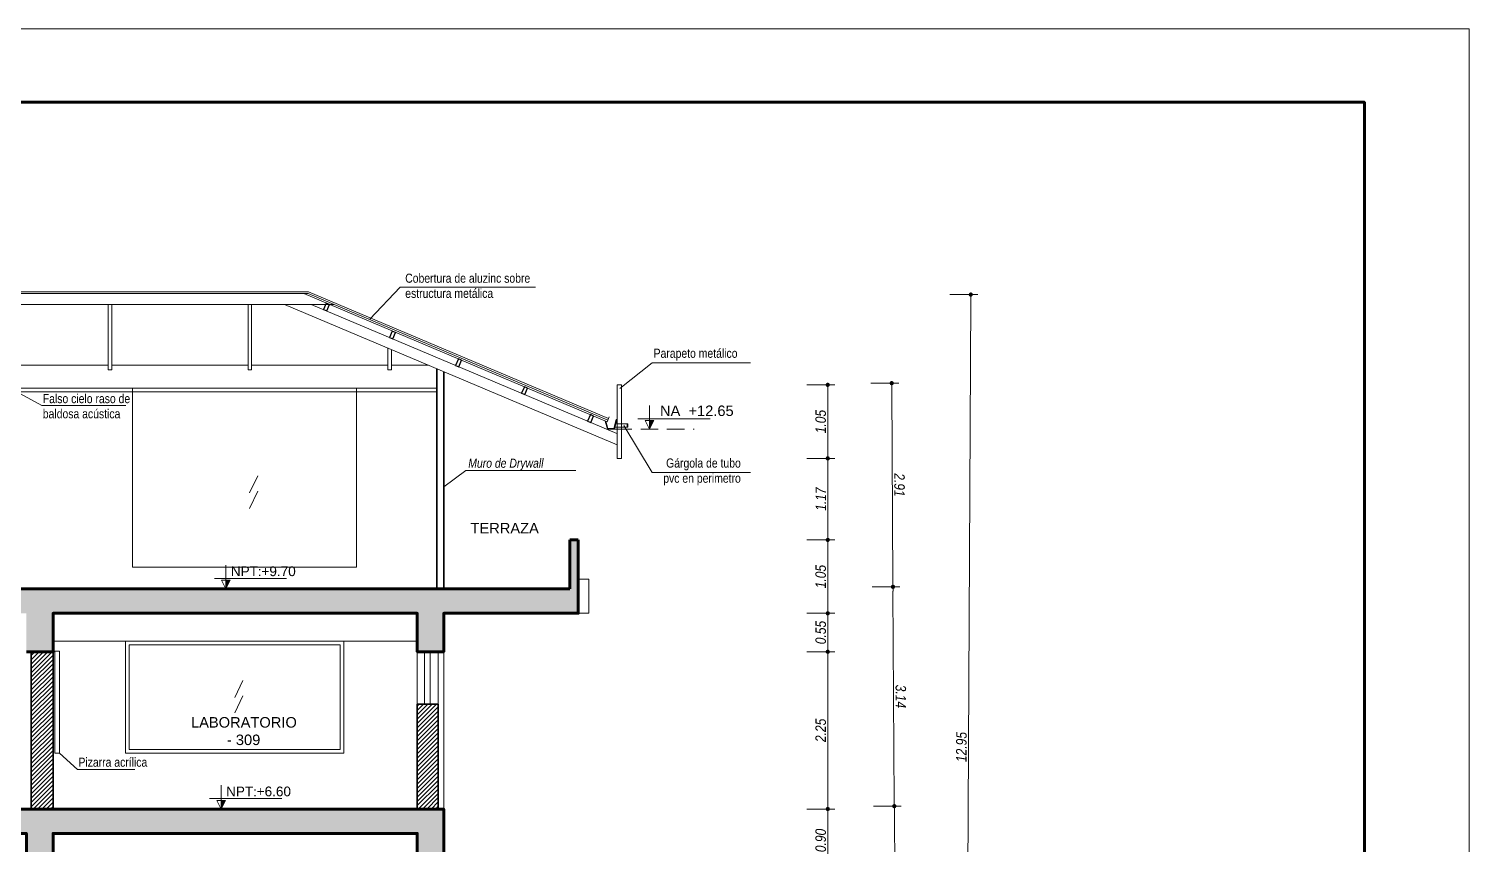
# Model space of a CAD drawing. Header units: inches. Extents: x 140 to 978, y -82 to 38.
# Drawn here: x 646.83 to 667.43, y -38.89 to -27.23 of the extents above; entities that cross this region are included whole.
import ezdxf

# ---------------------------------------------------------------- set-up
doc = ezdxf.new("R2010")
doc.units = ezdxf.units.IN
doc.header["$MEASUREMENT"] = 0
doc.linetypes.add('DASHED2', pattern=[0.375, 0.25, -0.125])
doc.layers.get('0').update_dxf_attribs({"lineweight": 0})
for name, color, linetype, lineweight in [('UNSAAC CUBIERTAS', 22, 'Continuous', 0), ('UNSAAC- CORREAS', 42, 'Continuous', 30), ('UNSAAC- ROTULO', 7, 'Continuous', 60), ('UNSAAC-CORTE ESTRUCTURA', 7, 'Continuous', 70), ('UNSAAC-CORTE MURO', 42, 'Continuous', 35), ('UNSAAC-COTA', 48, 'Continuous', 0), ('UNSAAC-FACHADA(2DO PLANO)', 7, 'Continuous', 30), ('UNSAAC-LINEA 0.00', 251, 'Continuous', 0), ('UNSAAC-LLAMADOS', 88, 'Continuous', 0), ('UNSAAC-MUEBLE', 254, 'Continuous', 0), ('UNSAAC-MURETE', 146, 'Continuous', 20), ('UNSAAC-PROYECCIONES', 38, 'DASHED2', 0), ('UNSAAC-TEXTOS', 250, 'Continuous', 0), ('UNSAAC-TEXTURAS', 250, 'Continuous', 0), ('UNSAAC-VANOS', 24, 'Continuous', 0)]:
    doc.layers.add(name, color=color, linetype=linetype, lineweight=lineweight)
doc.styles.add('5mm', font='GOTHIC.TTF', dxfattribs={"height": 5})
doc.styles.add('narrow', font='')
doc.styles.get("Standard").update_dxf_attribs({"font": 'arial.ttf'})
doc.styles.get('narrow').set_extended_font_data('Arial Narrow', italic=True)
doc.dimstyles.new('1EN75', dxfattribs={"dimtxt": 0.15, "dimasz": 0.06, "dimexe": 0.1, "dimexo": 0.15, "dimgap": 0.025, "dimtad": 1, "dimzin": 1, "dimdsep": 46, "dimtxsty": 'narrow', "dimblk": 'DOT', "dimcen": 0.1, "dimclrd": 256, "dimclre": 256, "dimclrt": 256, "dimaunit": 1, "dimadec": 3, "dimazin": 0, "dimtfac": 1, "dimtmove": 2, "dimatfit": 3, "dimldrblk": 'ARCHTICK', "dimfxl": 0.3, "dimfxlon": 1, "dimtolj": 1, "dimtzin": 0, "dimlwd": 0, "dimlwe": 0, "dimarcsym": 0})
pattern_1 = [(95, (-75.50643, 3.20873), (0.275776, 0.23140354), [0.0375, -0.4125]), (40, (-75.50643, 3.20873), (-0.31499608, 0.21688407), [0.03, -0.33]), (145.451444, (-75.48345, 3.228), (-0.03922008, 0.44828761), [0.0318701, -0.35057106]), (91.1842, (-75.57714, 3.27944), (0.4358467, 0.3188069), [0.05625, -0.61875]), (141.635635, (-75.5408, 3.306), (-0.01395003, 0.67485583), [0.04780517, -0.5258569]), (36.18416, (-75.57714, 3.27944), (-0.01395003, 0.67485583), [0.045, -0.495]), (66, (-75.5241, 3.29712), (0.35338579, 0.06869124), [0.0375, -0.4125]), (11, (-75.5241, 3.29712), (-0.1703543, 0.34240422), [0.03, -0.33]), (116.451445, (-75.49466, 3.30285), (0.18303149, 0.41109545), [0.0318701, -0.35057106]), (82.5, (-75.50643, 3.20873), (-0.113396593, 0.121994909), [0, -0.326, 0, -0.335, 0, -0.33125]), (52.5, (-75.50643, 3.20873), (-0.04643647, 0.232454725), [0, -0.191, 0, -0.3185, 0, -0.12625]), (12.5, (-75.58527, 3.12989), (0.196709084, 0.18076038), [0, -0.125, 0, -0.39, 0, -0.5175]), (2.5, (-75.62063, 3.09454), (0.17079499, 0.2415799), [0, -0.1625, 0, -0.259, 0, -0.3675])]
pattern_2 = [(45, (-75.50643, 3.208734), (-0.0309359217, 0.0309359217), [])]

# ---------------------------------------------------------------- blocks, each defined once
blk = doc.blocks.new('A$C60F52226')
at = {"layer": 'UNSAAC-TEXTOS'}
h = blk.add_hatch(color=0, dxfattribs=at)
h.dxf.hatch_style = 1
h.paths.add_polyline_path([(0.062, 0.123), (0, 0.123), (0, 0)])
at = {"layer": 'UNSAAC-TEXTOS', "color": 0}
for p, q in [((0, 0), (0, 0.339)), ((-0.165, 0.148), (0.867, 0.148)), ((-0.062, 0.123), (0.062, 0.123))]:
    blk.add_line(p, q, dxfattribs=at)
blk.add_lwpolyline([(-0.062, 0.123), (0, 0), (0.062, 0.123)], dxfattribs=at)
blk = doc.blocks.new('_Dot')
at = {"color": 0, "linetype": 'ByBlock', "lineweight": -2}
blk.add_line((-0.5, 0), (-1, 0), dxfattribs=at)
at = {"color": 0, "linetype": 'ByBlock', "const_width": 0.5}
blk.add_lwpolyline([(-0.25, 0, 1), (0.25, 0, 1)], format="xyb", close=True, dxfattribs=at)
blk = doc.blocks.new('*D905')
at = {"layer": 'Defpoints', "color": 0, "ltscale": 2.5, "transparency": 16777216}
for p in [(652.762, -38.389), (658.254, -38.389), (652.762, -39.289)]:
    blk.add_point(p, dxfattribs=at)
at = {"layer": 'UNSAAC-COTA', "lineweight": 0, "ltscale": 2.5, "transparency": 16777216}
for p, q in [((657.954, -38.389), (658.354, -38.389)), ((658.254, -39.229), (658.254, -38.449)), ((657.954, -39.289), (658.354, -39.289))]:
    blk.add_line(p, q, dxfattribs=at)
at = {"layer": 'UNSAAC-COTA', "lineweight": 0, "ltscale": 2.5, "transparency": 16777216, "xscale": 0.06, "yscale": 0.06, "zscale": 0.06}
for p, rotation in [((658.254, -38.389), 90), ((658.254, -39.289), 270)]:
    blk.add_blockref('_Dot', p, dxfattribs=dict(at, rotation=rotation))
at = {"layer": 'UNSAAC-COTA', "ltscale": 2.5, "transparency": 16777216, "insert": (658.153, -38.839), "char_height": 0.15, "attachment_point": 5, "rotation": 90, "style": 'narrow'}
blk.add_mtext('\\A1;0.90', dxfattribs=at)
blk = doc.blocks.new('_ArchTick')
at = {"layer": 'UNSAAC-FACHADA(2DO PLANO)', "color": 0, "const_width": 0.15}
blk.add_lwpolyline([(-0.5, -0.5), (0.5, 0.5)], dxfattribs=at)
blk = doc.blocks.new('*D906')
at = {"layer": 'Defpoints', "color": 0, "ltscale": 2.5, "transparency": 16777216}
for p in [(652.762, -36.139), (658.254, -36.139), (652.762, -38.389)]:
    blk.add_point(p, dxfattribs=at)
at = {"layer": 'UNSAAC-COTA', "lineweight": 0, "ltscale": 2.5, "transparency": 16777216}
for p, q in [((657.954, -36.139), (658.354, -36.139)), ((658.254, -38.329), (658.254, -36.199)), ((657.954, -38.389), (658.354, -38.389))]:
    blk.add_line(p, q, dxfattribs=at)
at = {"layer": 'UNSAAC-COTA', "lineweight": 0, "ltscale": 2.5, "transparency": 16777216, "xscale": 0.06, "yscale": 0.06, "zscale": 0.06}
for p, rotation in [((658.254, -36.139), 90), ((658.254, -38.389), 270)]:
    blk.add_blockref('_Dot', p, dxfattribs=dict(at, rotation=rotation))
at = {"layer": 'UNSAAC-COTA', "ltscale": 2.5, "transparency": 16777216, "insert": (658.153, -37.264), "char_height": 0.15, "attachment_point": 5, "rotation": 90, "style": 'narrow'}
blk.add_mtext('\\A1;2.25', dxfattribs=at)
blk = doc.blocks.new('*D907')
at = {"layer": 'Defpoints', "color": 0, "ltscale": 2.5, "transparency": 16777216}
for p in [(652.762, -35.589), (658.254, -35.589), (652.762, -36.139)]:
    blk.add_point(p, dxfattribs=at)
at = {"layer": 'UNSAAC-COTA', "lineweight": 0, "ltscale": 2.5, "transparency": 16777216}
for p, q in [((657.954, -35.589), (658.354, -35.589)), ((658.254, -36.079), (658.254, -35.649)), ((657.954, -36.139), (658.354, -36.139))]:
    blk.add_line(p, q, dxfattribs=at)
at = {"layer": 'UNSAAC-COTA', "lineweight": 0, "ltscale": 2.5, "transparency": 16777216, "xscale": 0.06, "yscale": 0.06, "zscale": 0.06}
for p, rotation in [((658.254, -35.589), 90), ((658.254, -36.139), 270)]:
    blk.add_blockref('_Dot', p, dxfattribs=dict(at, rotation=rotation))
at = {"layer": 'UNSAAC-COTA', "ltscale": 2.5, "transparency": 16777216, "insert": (658.153, -35.864), "char_height": 0.15, "attachment_point": 5, "rotation": 90, "style": 'narrow'}
blk.add_mtext('\\A1;0.55', dxfattribs=at)
blk = doc.blocks.new('*D908')
at = {"layer": 'Defpoints', "color": 0, "ltscale": 2.5, "transparency": 16777216}
for p in [(654.686, -34.539), (658.254, -34.539), (652.762, -35.589)]:
    blk.add_point(p, dxfattribs=at)
at = {"layer": 'UNSAAC-COTA', "lineweight": 0, "ltscale": 2.5, "transparency": 16777216}
for p, q in [((657.954, -34.539), (658.354, -34.539)), ((658.254, -35.529), (658.254, -34.599)), ((657.954, -35.589), (658.354, -35.589))]:
    blk.add_line(p, q, dxfattribs=at)
at = {"layer": 'UNSAAC-COTA', "lineweight": 0, "ltscale": 2.5, "transparency": 16777216, "xscale": 0.06, "yscale": 0.06, "zscale": 0.06}
for p, rotation in [((658.254, -34.539), 90), ((658.254, -35.589), 270)]:
    blk.add_blockref('_Dot', p, dxfattribs=dict(at, rotation=rotation))
at = {"layer": 'UNSAAC-COTA', "ltscale": 2.5, "transparency": 16777216, "insert": (658.153, -35.064), "char_height": 0.15, "attachment_point": 5, "rotation": 90, "style": 'narrow'}
blk.add_mtext('\\A1;1.05', dxfattribs=at)
blk = doc.blocks.new('*D909')
at = {"layer": 'Defpoints', "color": 0, "ltscale": 2.5, "transparency": 16777216}
for p in [(655.305, -33.372), (658.254, -33.372), (654.686, -34.539)]:
    blk.add_point(p, dxfattribs=at)
at = {"layer": 'UNSAAC-COTA', "lineweight": 0, "ltscale": 2.5, "transparency": 16777216}
for p, q in [((657.954, -33.372), (658.354, -33.372)), ((658.254, -34.479), (658.254, -33.432)), ((657.954, -34.539), (658.354, -34.539))]:
    blk.add_line(p, q, dxfattribs=at)
at = {"layer": 'UNSAAC-COTA', "lineweight": 0, "ltscale": 2.5, "transparency": 16777216, "xscale": 0.06, "yscale": 0.06, "zscale": 0.06}
for p, rotation in [((658.254, -33.372), 90), ((658.254, -34.539), 270)]:
    blk.add_blockref('_Dot', p, dxfattribs=dict(at, rotation=rotation))
at = {"layer": 'UNSAAC-COTA', "ltscale": 2.5, "transparency": 16777216, "insert": (658.154, -33.955), "char_height": 0.15, "attachment_point": 5, "rotation": 90, "style": 'narrow'}
blk.add_mtext('\\A1;1.17', dxfattribs=at)
blk = doc.blocks.new('*D910')
at = {"layer": 'Defpoints', "color": 0, "ltscale": 2.5, "transparency": 16777216}
for p in [(655.305, -32.32), (658.254, -32.32), (655.305, -33.372)]:
    blk.add_point(p, dxfattribs=at)
at = {"layer": 'UNSAAC-COTA', "lineweight": 0, "ltscale": 2.5, "transparency": 16777216}
for p, q in [((657.954, -32.32), (658.354, -32.32)), ((658.254, -33.312), (658.254, -32.38)), ((657.954, -33.372), (658.354, -33.372))]:
    blk.add_line(p, q, dxfattribs=at)
at = {"layer": 'UNSAAC-COTA', "lineweight": 0, "ltscale": 2.5, "transparency": 16777216, "xscale": 0.06, "yscale": 0.06, "zscale": 0.06}
for p, rotation in [((658.254, -32.32), 90), ((658.254, -33.372), 270)]:
    blk.add_blockref('_Dot', p, dxfattribs=dict(at, rotation=rotation))
at = {"layer": 'UNSAAC-COTA', "ltscale": 2.5, "transparency": 16777216, "insert": (658.153, -32.846), "char_height": 0.15, "attachment_point": 5, "rotation": 90, "style": 'narrow'}
blk.add_mtext('\\A1;1.05', dxfattribs=at)
blk = doc.blocks.new('*D943')
at = {"layer": 'Defpoints', "color": 0, "ltscale": 2.5, "transparency": 16777216}
for p in [(652.762, -38.389), (659.206, -38.348), (652.682, -41.539)]:
    blk.add_point(p, dxfattribs=at)
at = {"layer": 'UNSAAC-COTA', "lineweight": 0, "ltscale": 2.5, "transparency": 16777216}
for p, q in [((658.906, -38.35), (659.306, -38.348)), ((659.226, -41.438), (659.207, -38.408)), ((658.926, -41.5), (659.326, -41.497))]:
    blk.add_line(p, q, dxfattribs=at)
at = {"layer": 'UNSAAC-COTA', "lineweight": 0, "ltscale": 2.5, "transparency": 16777216, "xscale": 0.06, "yscale": 0.06, "zscale": 0.06}
for p, rotation in [((659.206, -38.348), 90.35809395946166), ((659.226, -41.498), 270.3580939594617)]:
    blk.add_blockref('_Dot', p, dxfattribs=dict(at, rotation=rotation))
at = {"layer": 'UNSAAC-COTA', "ltscale": 2.5, "transparency": 16777216, "insert": (659.318, -39.922), "char_height": 0.15, "attachment_point": 5, "rotation": 270.3581, "style": 'narrow'}
blk.add_mtext('\\A1;3.15', dxfattribs=at)
blk = doc.blocks.new('*D944')
at = {"layer": 'Defpoints', "color": 0, "ltscale": 2.5, "transparency": 16777216}
for p in [(659.187, -35.21), (654.566, -35.239), (652.762, -38.389)]:
    blk.add_point(p, dxfattribs=at)
at = {"layer": 'UNSAAC-COTA', "lineweight": 0, "ltscale": 2.5, "transparency": 16777216}
for p, q in [((658.887, -35.212), (659.287, -35.209)), ((659.206, -38.288), (659.187, -35.27)), ((658.906, -38.35), (659.306, -38.348))]:
    blk.add_line(p, q, dxfattribs=at)
at = {"layer": 'UNSAAC-COTA', "lineweight": 0, "ltscale": 2.5, "transparency": 16777216, "xscale": 0.06, "yscale": 0.06, "zscale": 0.06}
for p, rotation in [((659.187, -35.21), 90.35809395946166), ((659.206, -38.348), 270.3580939594617)]:
    blk.add_blockref('_Dot', p, dxfattribs=dict(at, rotation=rotation))
at = {"layer": 'UNSAAC-COTA', "ltscale": 2.5, "transparency": 16777216, "insert": (659.298, -36.778), "char_height": 0.15, "attachment_point": 5, "rotation": 270.3581, "style": 'narrow'}
blk.add_mtext('\\A1;3.14', dxfattribs=at)
blk = doc.blocks.new('*D945')
at = {"layer": 'Defpoints', "color": 0, "ltscale": 2.5, "transparency": 16777216}
for p in [(655.272, -32.32), (659.169, -32.296), (654.566, -35.239)]:
    blk.add_point(p, dxfattribs=at)
at = {"layer": 'UNSAAC-COTA', "lineweight": 0, "ltscale": 2.5, "transparency": 16777216}
for p, q in [((658.869, -32.298), (659.269, -32.295)), ((659.186, -35.15), (659.169, -32.356)), ((658.887, -35.212), (659.287, -35.209))]:
    blk.add_line(p, q, dxfattribs=at)
at = {"layer": 'UNSAAC-COTA', "lineweight": 0, "ltscale": 2.5, "transparency": 16777216, "xscale": 0.06, "yscale": 0.06, "zscale": 0.06}
for p, rotation in [((659.169, -32.296), 90.35809395946166), ((659.187, -35.21), 270.3580939594617)]:
    blk.add_blockref('_Dot', p, dxfattribs=dict(at, rotation=rotation))
at = {"layer": 'UNSAAC-COTA', "ltscale": 2.5, "transparency": 16777216, "insert": (659.279, -33.752), "char_height": 0.15, "attachment_point": 5, "rotation": 270.3581, "style": 'narrow'}
blk.add_mtext('\\A1;2.91', dxfattribs=at)
blk = doc.blocks.new('*D946')
at = {"layer": 'Defpoints', "color": 0, "ltscale": 2.5, "transparency": 16777216}
for p in [(652.762, -30.99), (660.3, -31.028), (652.697, -43.939)]:
    blk.add_point(p, dxfattribs=at)
at = {"layer": 'UNSAAC-COTA', "lineweight": 0, "ltscale": 2.5, "transparency": 16777216}
for p, q in [((660, -31.026), (660.4, -31.028)), ((660.236, -43.916), (660.3, -31.088)), ((659.935, -43.975), (660.335, -43.977))]:
    blk.add_line(p, q, dxfattribs=at)
at = {"layer": 'UNSAAC-COTA', "lineweight": 0, "ltscale": 2.5, "transparency": 16777216, "xscale": 0.06, "yscale": 0.06, "zscale": 0.06}
for p, rotation in [((660.3, -31.028), 89.7123882857377), ((660.235, -43.976), 269.7123882857377)]:
    blk.add_blockref('_Dot', p, dxfattribs=dict(at, rotation=rotation))
at = {"layer": 'UNSAAC-COTA', "ltscale": 2.5, "transparency": 16777216, "insert": (660.166, -37.502), "char_height": 0.15, "attachment_point": 5, "rotation": 89.7124, "style": 'narrow'}
blk.add_mtext('\\A1;12.95', dxfattribs=at)

msp = doc.modelspace()

# ---------------------------------------------------------------- hatches: boundary and pattern name
at = {"layer": 'UNSAAC-TEXTURAS'}
h = msp.add_hatch(dxfattribs=at)
h.set_pattern_fill('AR-CONC', color=256, scale=0.05, angle=45)
h.set_pattern_definition(pattern_1)
h.paths.add_polyline_path([(654.686, -35.102), (654.686, -34.539), (654.566, -34.539), (654.566, -35.239), (613.631, -35.239), (613.631, -34.539), (613.511, -34.539), (613.511, -35.239), (613.511, -35.589), (620.321, -35.589), (620.321, -36.139), (620.701, -36.139), (620.701, -35.589), (624.451, -35.589), (624.451, -36.139), (624.831, -36.139), (624.831, -35.589), (630.042, -35.589), (630.042, -36.139), (630.422, -36.139), (630.422, -35.989), (630.422, -35.589), (635.622, -35.589), (635.622, -36.139), (636.002, -36.139), (636.002, -35.589), (641.212, -35.589), (641.212, -36.139), (641.592, -36.139), (641.592, -35.989), (641.592, -35.589), (646.792, -35.589), (646.792, -36.139), (647.172, -36.139), (647.172, -35.589), (652.382, -35.589), (652.382, -36.139), (652.762, -36.139), (652.762, -35.589), (654.686, -35.589)])
h = msp.add_hatch(dxfattribs=at)
h.set_pattern_fill('ANSI31', color=256, scale=0.35)
h.set_pattern_definition(pattern_2)
h.paths.add_polyline_path([(646.86, -36.139), (647.172, -36.139), (647.172, -38.389), (646.86, -38.389)])
h = msp.add_hatch(dxfattribs=at)
h.set_pattern_fill('ANSI31', color=256, scale=0.35)
h.set_pattern_definition(pattern_2)
h.paths.add_polyline_path([(652.682, -36.889), (652.382, -36.889), (652.382, -38.389), (652.682, -38.389)])
h = msp.add_hatch(dxfattribs=at)
h.set_pattern_fill('AR-CONC', color=256, scale=0.05, angle=45)
h.set_pattern_definition(pattern_1)
h.paths.add_polyline_path([(652.382, -38.739), (652.382, -39.289), (652.762, -39.289), (652.762, -38.389), (615.166, -38.389), (615.166, -38.739), (620.321, -38.739), (620.321, -39.289), (620.701, -39.289), (620.701, -38.739), (624.451, -38.739), (624.451, -39.289), (624.831, -39.289), (624.831, -38.739), (630.042, -38.739), (630.042, -39.289), (630.422, -39.289), (630.422, -38.739), (635.622, -38.739), (635.622, -39.289), (636.002, -39.289), (636.002, -38.739), (641.212, -38.739), (641.212, -39.289), (641.592, -39.289), (641.592, -38.739), (646.792, -38.739), (646.792, -39.289), (647.172, -39.289), (647.172, -38.739)])

# ---------------------------------------------------------------- linework, layer by layer
at = {"layer": 'UNSAAC CUBIERTAS'}
for p, q in [((617.617, -30.99), (650.826, -30.99)), ((617.621, -31.015), (650.822, -31.015)), ((655.108, -32.825), (650.822, -31.015)), ((655.118, -32.802), (650.826, -30.99))]:
    msp.add_line(p, q, dxfattribs=at)
msp.add_lwpolyline([(655.305, -32.32), (655.24, -32.32), (655.24, -33.372), (655.305, -33.372)], close=True, dxfattribs=at)
at = {"layer": 'UNSAAC- CORREAS', "ltscale": 2.5}
for points in [[(651.127, -31.171), (651.081, -31.152), (651.042, -31.244), (651.088, -31.263)], [(652.071, -31.57), (652.025, -31.55), (651.986, -31.643), (652.032, -31.662)], [(653.016, -31.968), (652.97, -31.949), (652.931, -32.041), (652.977, -32.061)], [(653.96, -32.367), (653.914, -32.348), (653.875, -32.44), (653.921, -32.459)], [(654.904, -32.766), (654.858, -32.746), (654.819, -32.839), (654.865, -32.858)]]:
    msp.add_lwpolyline(points, close=True, dxfattribs=at)
at = {"layer": 'UNSAAC- ROTULO', "color": 5, "lineweight": 0, "flags": 128}
msp.add_lwpolyline([(602.929, -27.226), (667.429, -27.226), (667.429, -72.976), (602.929, -72.976)], close=True, dxfattribs=at)
at = {"layer": 'UNSAAC- ROTULO', "lineweight": 70, "flags": 128}
msp.add_lwpolyline([(604.429, -28.276), (665.929, -28.276), (665.929, -71.026), (604.429, -71.026)], close=True, dxfattribs=at)
at = {"layer": 'UNSAAC-CORTE ESTRUCTURA'}
for p, q in [((654.566, -35.239), (654.566, -34.539)), ((654.566, -34.539), (654.686, -34.539)), ((654.686, -35.239), (654.686, -34.539))]:
    msp.add_line(p, q, dxfattribs=at)
for points in [[(654.566, -35.239), (613.631, -35.239)], [(646.792, -36.139), (647.172, -36.139), (647.172, -35.589), (652.382, -35.589), (652.382, -36.139), (652.762, -36.139), (652.762, -35.589), (654.686, -35.589), (654.686, -35.239)], [(624.451, -39.289), (624.831, -39.289), (624.831, -38.739), (630.042, -38.739), (630.042, -39.289), (630.422, -39.289), (630.422, -38.739), (635.622, -38.739), (635.622, -39.289), (636.002, -39.289), (636.002, -38.739), (641.212, -38.739), (641.212, -39.289), (641.592, -39.289), (641.592, -38.739), (646.792, -38.739), (646.792, -39.289), (647.172, -39.289), (647.172, -38.739), (652.382, -38.739), (652.382, -39.289), (652.762, -39.289), (652.762, -38.389), (615.166, -38.389)]]:
    msp.add_lwpolyline(points, dxfattribs=at)
at = {"layer": 'UNSAAC-CORTE MURO'}
for p, q in [((652.66, -35.239), (652.66, -32.09)), ((652.762, -35.239), (652.762, -32.133)), ((646.86, -36.139), (646.86, -38.389)), ((647.172, -36.139), (647.172, -38.389)), ((652.382, -36.889), (652.382, -38.389)), ((652.682, -36.889), (652.682, -38.389))]:
    msp.add_line(p, q, dxfattribs=at)
for points in [[(646.86, -36.139), (647.172, -36.139), (647.172, -38.389), (646.86, -38.389)], [(652.382, -36.889), (652.682, -36.889), (652.682, -38.389), (652.382, -38.389)]]:
    msp.add_lwpolyline(points, close=True, dxfattribs=at)
msp.add_lwpolyline([(652.382, -36.889), (652.682, -36.889)], dxfattribs=at)
at = {"layer": 'UNSAAC-COTA', "ltscale": 2.5}
for p, q in [((647.962, -32.04), (646.012, -32.04)), ((649.962, -32.04), (648.012, -32.04)), ((651.962, -32.04), (650.012, -32.04)), ((652.541, -32.04), (652.012, -32.04))]:
    msp.add_line(p, q, dxfattribs=at)
for points in [[(655.39, -32.927), (655.199, -32.927)], [(655.39, -32.877), (655.211, -32.877)]]:
    msp.add_lwpolyline(points, dxfattribs=at)
for centre, radius, start, end in [((655.401, -32.889), 0.0162, 129.2954, 230.7046), ((655.378, -32.914), 0.0173, 313.7008, 46.2992)]:
    msp.add_arc(centre, radius, start, end, dxfattribs=at)
at = {"layer": 'UNSAAC-LINEA 0.00', "ltscale": 2.5}
for p, q in [((655.099, -32.848), (650.758, -31.015)), ((651.188, -31.17), (617.962, -31.17)), ((647.962, -31.17), (647.962, -32.104)), ((648.012, -31.17), (648.012, -32.104)), ((649.962, -31.17), (649.962, -32.104)), ((650.012, -31.17), (650.012, -32.104)), ((650.481, -31.17), (655.24, -33.179)), ((650.866, -31.17), (655.238, -33.015)), ((651.962, -31.795), (651.962, -32.104)), ((652.012, -31.816), (652.012, -32.104)), ((648.012, -32.104), (647.962, -32.104)), ((650.012, -32.104), (649.962, -32.104)), ((652.012, -32.104), (651.962, -32.104)), ((615.267, -32.369), (652.66, -32.369)), ((615.267, -32.419), (652.66, -32.419)), ((655.128, -32.779), (655.099, -32.848))]:
    msp.add_line(p, q, dxfattribs=at)
msp.add_lwpolyline([(655.07, -32.84), (655.08, -32.84), (655.11, -32.944), (655.195, -32.943), (655.226, -32.816), (655.237, -32.816), (655.203, -32.953), (655.103, -32.953)], close=True, dxfattribs=at)
at = {"layer": 'UNSAAC-LLAMADOS'}
for points in [[(654.073, -30.923), (652.139, -30.923), (651.705, -31.378)], [(657.151, -32.005), (655.744, -32.005), (655.282, -32.374)], [(646.603, -32.39), (647.012, -32.617), (648.216, -32.617)], [(657.151, -33.576), (655.744, -33.576), (655.338, -32.904)], [(654.651, -33.548), (653.079, -33.548), (652.762, -33.78)]]:
    msp.add_lwpolyline(points, dxfattribs=at)
at = {"layer": 'UNSAAC-LLAMADOS', "ltscale": 2.5}
msp.add_lwpolyline([(648.341, -37.823), (647.523, -37.823), (647.263, -37.59)], dxfattribs=at)
at = {"layer": 'UNSAAC-MUEBLE'}
for p, q in [((648.311, -32.369), (647.162, -32.369)), ((648.311, -34.929), (648.311, -32.369)), ((648.311, -32.369), (651.511, -32.369)), ((651.511, -34.929), (651.511, -32.369)), ((651.511, -32.369), (652.66, -32.369)), ((650.101, -33.622), (649.984, -33.866)), ((650.101, -33.843), (649.984, -34.087)), ((648.311, -34.929), (651.511, -34.929)), ((652.382, -35.989), (647.172, -35.989)), ((652.762, -36.139), (652.762, -38.389)), ((649.888, -36.549), (649.772, -36.794)), ((649.888, -36.77), (649.772, -37.015))]:
    msp.add_line(p, q, dxfattribs=at)
for points in [[(654.836, -35.102), (654.686, -35.102), (654.686, -35.589), (654.836, -35.589)], [(648.211, -35.989), (651.331, -35.989), (651.331, -37.589), (648.211, -37.589)], [(648.261, -36.039), (651.281, -36.039), (651.281, -37.539), (648.261, -37.539)]]:
    msp.add_lwpolyline(points, close=True, dxfattribs=at)
at = {"layer": 'UNSAAC-MUEBLE', "ltscale": 2.5}
msp.add_lwpolyline([(647.199, -36.13), (647.263, -36.13), (647.263, -37.59), (647.199, -37.59)], close=True, dxfattribs=at)
at = {"layer": 'UNSAAC-MURETE'}
for p, q in [((652.382, -36.139), (652.382, -36.889)), ((652.682, -36.889), (652.682, -36.139))]:
    msp.add_line(p, q, dxfattribs=at)
at = {"layer": 'UNSAAC-PROYECCIONES'}
msp.add_line((655.203, -32.953), (656.342, -32.953), dxfattribs=at)
at = {"layer": 'UNSAAC-PROYECCIONES', "ltscale": 0.25}
for centre, radius, start, end in [((655.402, -32.914), 0.0173, 133.7008, 226.2992), ((655.38, -32.889), 0.0162, 309.2954, 50.7046)]:
    msp.add_arc(centre, radius, start, end, dxfattribs=at)
at = {"layer": 'UNSAAC-VANOS'}
msp.add_lwpolyline([(652.488, -36.139), (652.568, -36.139), (652.568, -36.889), (652.488, -36.889)], close=True, dxfattribs=at)

# ---------------------------------------------------------------- block references
at = {"layer": 'UNSAAC-TEXTOS'}
for p in [(655.703, -32.953), (649.645, -35.239), (649.577, -38.389)]:
    msp.add_blockref('A$C60F52226', p, dxfattribs=at)

# ---------------------------------------------------------------- texts
at = {"layer": 'UNSAAC-LLAMADOS', "char_height": 0.13, "style": 'narrow'}
for s, insert, width, attachment_point in [('{\\fArial Narrow|b0|i0|c0|p34;Cobertura de aluzinc sobre estructura metálica }', (652.21, -30.729), 2.19448, 1), ('{\\fArial Narrow|b0|i0|c0|p34;Parapeto metálico}', (656.963, -31.803), 2.19448, 3), ('{\\fArial Narrow|b0|i0|c0|p34;Falso cielo raso de baldosa acústica}', (647.026, -32.452), 1.33546, 1), ('\\A1;Muro de Drywall', (653.112, -33.376), 2.19448, 1), ('{\\fArial Narrow|b0|i0|c0|p34;Gárgola de tubo pvc en perimetro}', (657.01, -33.374), 1.23026, 3), ('{\\fArial Narrow|b0|i0|c0|p34;Pizarra acrílica}', (647.536, -37.654), 1.15269, 1)]:
    msp.add_mtext(s, dxfattribs=dict(at, insert=insert, width=width, attachment_point=attachment_point))
at = {"layer": 'UNSAAC-TEXTOS', "insert": (655.854, -32.616), "char_height": 0.15, "width": 1.06387, "attachment_point": 1, "style": '5mm'}
msp.add_mtext('{\\fArial|b0|i0|c0|p34;NA  +12.65}', dxfattribs=at)
at = {"layer": 'UNSAAC-TEXTOS', "attachment_point": 1}
for s, insert, char_height, width in [('\\pi0.65056;TERRAZA ', (652.493, -34.296), 0.15, 2.27449), ('{\\H1.0667x;NPT\\fArial|b0|i0|c204|p34;\\H0.9375x;:\\fArial|b0|i0|c0|p34;\\H1.0667x;+9.70}', (649.716, -34.918), 0.13, 1.05723), ('\\pi0.39277;LABORATORIO \\P\\pi0.90636;- 309', (648.753, -37.074), 0.15, 2.27449), ('{\\H1.0667x;NPT\\fArial|b0|i0|c204|p34;\\H0.9375x;:\\fArial|b0|i0|c0|p34;\\H1.0667x;+6.60}', (649.648, -38.068), 0.13, 1.05723)]:
    msp.add_mtext(s, dxfattribs=dict(at, insert=insert, char_height=char_height, width=width))

# ---------------------------------------------------------------- dimensions: what is measured, and where the dimension line sits
at = {"layer": 'UNSAAC-COTA', "ltscale": 2.5}
dim = msp.add_aligned_dim(p1=(652.697, -43.939), p2=(652.762, -30.99), distance=-7.539, dimstyle='1EN75', dxfattribs=at)
dim.commit()
dim.dimension.update_dxf_attribs({"geometry": '*D946', "text_midpoint": (660.166, -37.502)})
for base, p1, p2, angle, picture, middle in [((659.169, -32.296), (654.566, -35.239), (655.272, -32.32), 270.3581, '*D945', (659.279, -33.752)), ((658.254, -32.32), (655.305, -33.372), (655.305, -32.32), 270, '*D910', (658.153, -32.846)), ((658.254, -33.372), (654.686, -34.539), (655.305, -33.372), 270, '*D909', (658.154, -33.955)), ((658.254, -34.539), (652.762, -35.589), (654.686, -34.539), 270, '*D908', (658.153, -35.064)), ((659.187, -35.21), (652.762, -38.389), (654.566, -35.239), 270.3581, '*D944', (659.298, -36.778)), ((658.254, -35.589), (652.762, -36.139), (652.762, -35.589), 270, '*D907', (658.153, -35.864)), ((658.254, -36.139), (652.762, -38.389), (652.762, -36.139), 270, '*D906', (658.153, -37.264)), ((659.206, -38.348), (652.682, -41.539), (652.762, -38.389), 270.3581, '*D943', (659.318, -39.922)), ((658.254, -38.389), (652.762, -39.289), (652.762, -38.389), 270, '*D905', (658.153, -38.839))]:
    dim = msp.add_linear_dim(base=base, p1=p1, p2=p2, angle=angle, dimstyle='1EN75', dxfattribs=at)
    dim.commit()
    dim.dimension.update_dxf_attribs({"geometry": picture, "text_midpoint": middle})

doc.saveas('drawing.dxf')
